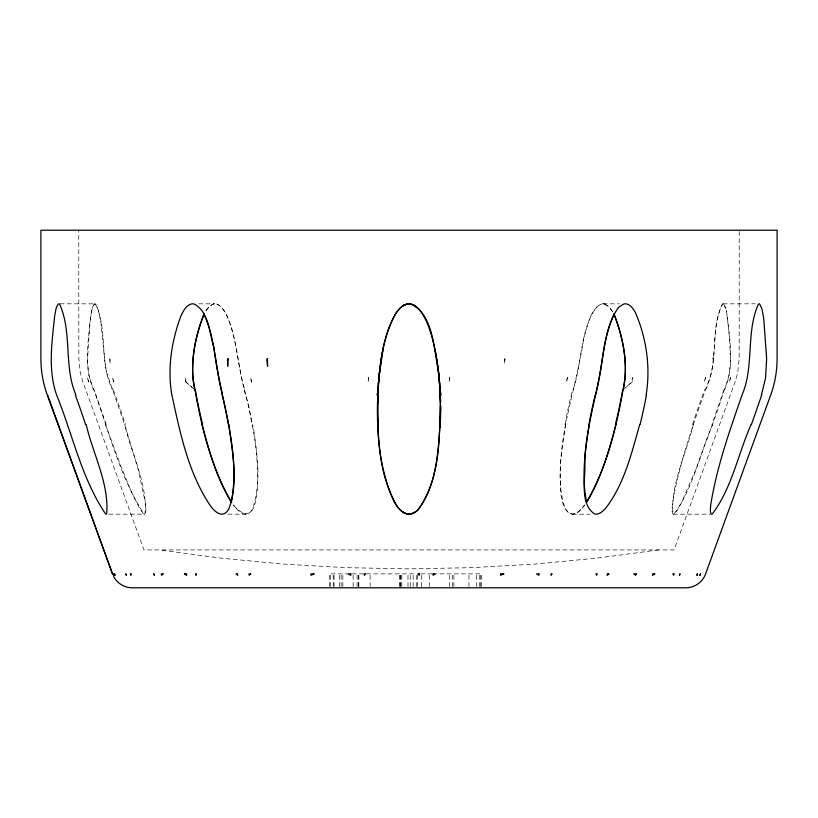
<?xml version="1.0" encoding="UTF-8"?>
<svg xmlns="http://www.w3.org/2000/svg" width="818" height="818" viewBox="0 0 818 818"><rect width="100%" height="100%" fill="white"/><g stroke="black" fill="none" stroke-linecap="round" stroke-linejoin="round"><path stroke-width="0.61" stroke-dasharray="4.09 3.07" d="M329.409 586.526L329.409 573.868L347.129 573.868M330.37 586.526L330.37 573.868M333.223 586.526L333.223 573.868M334.041 586.526L334.041 573.868M339.501 586.526L339.501 573.868M341.126 586.526L341.126 573.868M342.854 586.526L342.854 573.868M353.12 586.526L353.12 573.868M357.118 586.526L357.118 573.868M358.488 586.526L358.488 573.868M358.846 586.526L358.846 573.868M370.114 586.526L370.114 573.868M399.46 586.526L399.46 573.868M400.186 586.526L400.186 573.868M400.82 586.526L400.82 573.868M401.822 586.526L401.822 573.868M407.998 586.526L407.998 573.868M410.268 586.526L410.268 573.868M413.182 586.526L413.182 573.868M416.27 586.526L416.27 575.126M417.354 586.526L417.354 573.868M421.352 586.526L421.352 573.868M429.256 586.526L429.256 573.868M449.338 586.526L449.338 573.868M452.252 586.526L452.252 573.868M453.878 586.526L453.878 573.868M468.959 586.526L468.959 573.868M476.321 586.526L476.321 573.868M479.256 586.526L479.256 573.868M480.687 586.526L480.687 573.868M481.413 586.526L481.413 573.868L436.137 573.868M739.237 231.484L739.165 358.908L737.693 372.896L735.106 381.924L674.032 549.931L143.968 549.931L82.894 381.924L80.307 372.896L78.835 358.908L78.763 230.206M723.695 304.04L725.678 307.987L727.161 315.032L729.503 338.212L730.576 361.904L728.991 375.718L715.842 415.442L695.709 469.716L681.517 502.641L677.069 510.606L673.899 514.072A9.09 2.669 -70.9 0 1 672.948 514.011C670.954 510.667 672.59 506.27 672.641 502.641C680.055 459.849 694.993 418.796 709.768 378.1C717.601 354.327 711.077 326.566 722.447 304.04A9.581 2.965 -88.2 0 1 723.715 304.051L725.944 308.938M624.175 388.959L632.273 381.924L632.805 377.456L631.813 381.924L625.831 387.395M565.442 424.532C561.894 452.017 555.514 481.792 565.34 508.632C566.557 510.974 568.367 513.346 571.056 514.011A9.09 6.984 -60.7 0 0 573.755 514.041L578.715 511.454L584.4 505.33M573.081 389.736C582.385 362.967 579.379 331.965 595.933 307.987A19.151 15.511 -87.5 0 1 597.631 306.239A15.951 12.914 -87.4 0 1 598.367 305.625L601.486 304.04A9.591 7.751 -87.1 0 1 604.758 304.051M693.327 424.532C686.537 453.55 670.463 483.867 672.948 514.011M724.676 389.736C735.106 364.654 729.462 336.791 726.384 310.799M712.611 424.532C699.666 453.867 693.367 488.101 673.971 514.031M705.505 389.736C719.104 363.08 709.707 330.431 722.499 304.01M713.511 357.047L712.57 358.908L713.388 358.908M205.85 310.82L209.5 306.239L213.273 304.04A9.591 7.751 87.1 0 1 216.514 304.04C222.752 306.188 225.512 313.12 228.15 318.55C237.66 341.28 237.159 366.495 244.919 389.736M206.085 310.451L209.653 306.106L213.386 304.01M584.758 504.849C570.187 526.731 559.88 504.849 560.667 487.109C557.078 436.086 576.608 387.988 583.745 338.212C587.794 326.944 589.134 309.715 601.598 304.01M105.389 424.532L121.473 467.651L131.892 492.825L140.471 509.911L143.109 513.377L144.96 514.072L145.962 510.606L145.359 502.641L138.211 469.716L125.481 427.016L106.677 372.589L104.857 361.904L101.064 323.355L98.508 310.451L95.512 304.01A9.581 2.955 88.2 0 0 94.305 304.04L91.698 310.451L89.745 323.355L87.424 361.904L88.927 375.35L93.324 389.736M94.356 304.01C91.575 307.118 91.698 311.832 90.737 315.676C89.019 337.537 84.039 360.472 90.726 381.924C108.007 425.646 118.037 474.481 143.978 514.011A9.09 2.669 70.9 0 0 145.011 514.041C147.68 483.949 131.381 453.53 124.673 424.532M658.521 549.931L596.455 558.203L534.113 564.123L471.526 567.672L409 568.858L346.474 567.672L283.887 564.123L221.545 558.203L159.479 549.931M227.956 514.164L245.574 514.174C248.764 514.195 251.136 511.536 252.517 508.919C264.122 475.064 254.357 437.886 248.365 403.795C238.14 375.125 238.846 343.703 226.852 315.676C224.449 311.147 221.698 305.635 216.402 304.01M233.6 505.33C269.541 544.757 255.134 431.618 252.558 424.532M60.154 303.826L94.929 303.826M198.815 303.826L214.889 303.826M603.111 303.826L619.185 303.826M723.071 303.826L755.362 303.826M186.187 381.924L185.195 377.456L185.727 381.924L192.169 387.395M108.814 514.174L144.643 514.164M572.426 514.174L589.901 514.174M673.357 514.164L710.535 514.174M352.231 573.868L416.301 573.868M420.841 573.868L433.939 573.868M245.574 514.174C240.073 513.796 236.382 508.765 233.242 504.849M604.614 304.01L609.124 306.842L613.081 312.425M604.727 304.04L609.287 307.006L613.336 312.905M95.553 304.04C108.211 330.513 98.968 363.09 112.495 389.736M185.727 381.924L193.825 388.959M106.228 424.501A393.059 78.743 69.6 0 1 94.275 390.053M113.221 389.583A393.049 148.355 68.3 0 1 125.451 424.552M244.48 389.777A393.059 318.049 54.4 0 1 252.138 424.532M723.787 390.033A393.039 78.773 -69.6 0 1 711.824 424.501M692.498 424.552A393.049 148.436 -68.3 0 1 704.738 389.572M565.013 424.542A393.049 318.836 -54.2 0 1 572.641 389.695M504.379 358.908L504.328 363.601L505.166 358.908L504.379 358.908M449.419 377.456L449.235 381.924L449.88 381.924L449.419 377.456M368.581 377.456L368.12 381.924L368.765 381.924L368.581 377.456M567.406 377.456L566.71 381.924L566.128 381.924L567.406 377.456M705.73 377.456L704.124 381.924L705.73 377.456M730.709 377.456L729.278 381.924L730.709 377.456M109.909 358.908L110.062 363.601L109.909 358.908M88.722 381.924L87.291 377.456L88.722 381.924M113.876 381.924L112.27 377.456L113.876 381.924M251.872 381.924L251.29 381.924L250.594 377.456L251.872 381.924"/><path stroke-width="1.23" d="M440.493 414.307L440.513 406.127M378.345 384.123C380.554 359.756 383.499 334.296 396.178 312.905C398.836 309.081 402.241 305.124 406.996 304.04A9.581 9.581 0 0 1 411.014 304.04C420.135 306.617 424.225 316.781 427.814 324.562C437.006 349.02 439.695 375.35 440.462 401.29C439.338 437.661 440.544 479.317 417.896 509.911C415.391 512.385 412.047 514.399 408.407 514.154C404 513.847 400.452 510.657 397.834 507.364C376.965 473.366 377.548 430.83 377.855 392.211C379.562 365.943 382.333 338.642 394.828 315.032C397.722 310.39 401.454 305.278 407.129 304.01M379.726 369.797C375.574 413.949 375.401 461.015 394.266 501.996C397.344 507.17 401.474 513.172 407.937 514.113M377.487 403.795L378.509 381.924M440.493 415.442C438.509 446.986 437.967 482.242 418.847 508.919C416.648 511.322 413.888 513.459 410.605 514.031M378.816 378.417L383.029 349.306M380.544 363.601L381.26 358.908M646.138 394.879C650.678 367.251 646.476 338.008 635.351 312.425C633.367 309.02 630.913 305.155 626.874 304.01A9.591 7.761 -87.8 0 0 623.735 304.04L619.482 306.617A19.949 16.166 -87.8 0 0 617.416 308.959C605.688 326.903 604.175 349.184 600.657 369.797C595.289 399.808 586.342 429.225 584.727 459.849C586.332 475.503 578.551 503.326 594.584 513.97A9.08 6.973 -60.4 0 0 597.549 514.011C600.709 513.244 603.214 510.943 605.381 508.632C624.195 484.43 631.496 453.499 639.717 424.532M589.226 424.532C585.299 450.012 581.291 476.434 586.598 501.996M623.265 389.736C628.582 364.307 623.285 337.497 613.745 313.754M377.538 391.791L377.977 389.736M231.514 501.434C240.86 449.246 220.062 398.57 213.825 347.251C209.326 333.315 209.091 311.689 194.152 304.01A9.591 7.751 87.5 0 0 191.013 304.04C185.85 305.717 183.283 311.188 181.034 315.676C171.657 340.677 167.22 368.356 171.862 394.879C180.267 433.54 188.498 474.358 211.504 507.364C213.968 510.176 216.78 513.152 220.563 514.031A9.09 6.973 60.4 0 0 223.518 513.939C226.075 513.183 227.782 510.892 228.968 508.632C238.733 481.771 232.322 452.017 228.774 424.532M595.545 394.879C602.754 368.519 602.12 340.145 613.735 315.032M615.934 424.532C608.868 451.188 601.21 478.295 586.731 501.996M761.425 394.879L765.495 378.417L766.66 358.908L763.726 318.55L761.967 308.938L759.656 304.01A9.591 2.965 -88.5 0 0 758.46 304.04C745.679 332.18 754.411 366.157 742.1 394.879C729.564 431.004 716.599 467.415 710.668 505.33C710.648 508.121 709.646 511.434 711.22 513.97A9.08 2.659 -70.6 0 0 712.222 514.072C731.844 488.285 738.092 453.837 751.108 424.532M377.855 392.211L376.883 394.879L377.732 394.879M203.6 315.032C194.756 338.55 189.408 364.746 194.735 389.736M204.214 313.826C195.942 333.949 191.361 356.27 192.956 378.1C200.062 420.933 209.52 464.818 231.698 502.641M586.874 501.731C608.561 464.051 618.04 420.605 625.044 378.1C626.7 356.924 622.058 335.431 614.686 315.676M417.139 510.606L417.671 510.125M415.176 512.129L410.943 513.97A9.09 8.62 0 0 1 407.252 514.011M402.916 305.799L407.466 303.948M403.182 305.625L404.818 304.756M406.996 304.04L407.671 303.918A9.55 9.55 0 0 1 410.871 304.01C433.663 314.787 433.55 348.816 438.336 370.237M440.023 389.736L440.268 394.879L441.117 394.879L440.023 389.736L437.988 367.476M350.953 573.868L347.926 573.95L350.82 575.279L350.717 573.95M481.413 587.794L132.864 587.794C125.011 588.06 117.25 583.561 113.661 576.557M482.201 587.794L685.515 587.794C694.247 588.019 702.693 582.201 705.576 573.95L770.76 394.879C774.891 383.356 777.049 371.147 777.1 358.908L777.1 230.206L40.9 230.206L40.9 358.908C40.951 371.147 43.109 383.356 47.239 394.879L112.506 573.95L47.536 394.879M407.057 513.97L402.814 512.129M413.806 305.053L415.084 305.799M402.64 512.007L403.519 512.569M231.269 501.996C216.79 478.295 209.132 451.188 202.066 424.532M204.572 315.676C215.85 340.656 215.328 368.724 222.455 394.879M75.9 394.879C63.487 366.198 72.465 332.047 59.499 304.01A9.591 2.965 88.4 0 0 58.303 304.04C55.573 307.179 55.644 311.832 54.694 315.676C52.035 341.883 47.73 369.347 56.575 394.879C72.526 434.276 81.626 478.51 105.583 513.97A9.08 2.659 70.6 0 0 106.647 514.072C109.407 484.062 92.792 453.509 86.176 424.532M434.971 349.306L435.994 354.838M436.802 359.245L438.888 375.329M438.642 372.957L439.655 384.123M439.491 381.924L440.145 392.211A392.916 367.497 -14.7 0 1 440.554 402.63M440.268 394.879L440.473 402.517M202.629 424.532A393.059 275.84 61.3 0 1 195.277 389.797M75.328 394.971A394 143.907 68.4 0 1 85.583 424.522M222.107 394.9A393.959 316.903 54.8 0 1 228.437 424.532M439.951 389.746A393.069 367.527 -15.3 0 1 440.104 424.532M377.885 424.532A393.049 367.527 15.2 0 1 378.039 389.746M646.465 394.849A394 279.817 -60.9 0 1 640.054 424.542M622.723 389.797A393.059 275.87 -61.3 0 1 615.371 424.532M588.98 424.542A393.918 317.476 -54.7 0 1 595.289 394.859M440.605 406.117A392.916 367.497 -14.7 0 1 440.585 414.276M440.565 415.442A392.916 367.497 -14.7 0 1 440.166 427.016M761.752 394.787A394.02 83.64 -69.5 0 1 751.394 424.552M419.348 573.95L419.327 575.279L417.783 573.95L419.348 573.95M433.131 573.95L433.09 575.279L435.329 573.95L433.131 573.95M228.089 358.908L227.67 366.239L227.547 358.908L228.089 358.908M500.647 573.95L500.483 575.279L503.97 573.95L500.647 573.95M196.218 573.95L196.044 575.279L195.655 573.95L196.218 573.95M697.253 573.95L697.069 575.279L697.253 573.95M131.013 573.95L130.808 575.279L130.307 573.95L131.013 573.95M539.011 573.95L538.776 575.279L536.526 573.95L539.011 573.95M551.271 573.95L551.015 575.279L552.17 573.95L551.271 573.95M596.976 573.95L596.639 575.279L595.852 573.95L596.976 573.95M607.447 573.95L607.089 575.279L609.154 573.95L607.447 573.95M636.189 573.95L635.78 575.279L633.613 573.95L636.189 573.95M652.928 573.95L652.488 575.279L654.932 573.95L652.928 573.95M674.032 573.95L673.551 575.279L672.805 573.95L674.032 573.95M679.942 573.95L679.451 575.279L679.942 573.95M700.453 573.95L699.932 575.279L700.453 573.95M365.217 573.95L364.388 575.279L364.307 573.95L365.217 573.95M163.068 573.95L161.657 575.279L161.207 573.95L163.068 573.95M250.697 573.95L249.214 575.279L248.917 573.95L250.697 573.95M314.03 573.95L310.993 575.279L310.809 573.95L314.03 573.95M267.455 358.908L266.893 358.908L267.558 366.239L267.455 358.908M113.14 573.95L113.671 575.279L113.14 573.95M114.52 573.95L114.96 575.279L114.52 573.95M125.89 573.95L126.401 575.279L125.89 573.95M153.896 573.95L154.357 575.279L153.896 573.95M186.31 573.95L184.377 573.95L186.708 575.279L186.31 573.95M237.476 573.95L236.126 573.95L237.782 575.279L237.476 573.95"/></g></svg>
